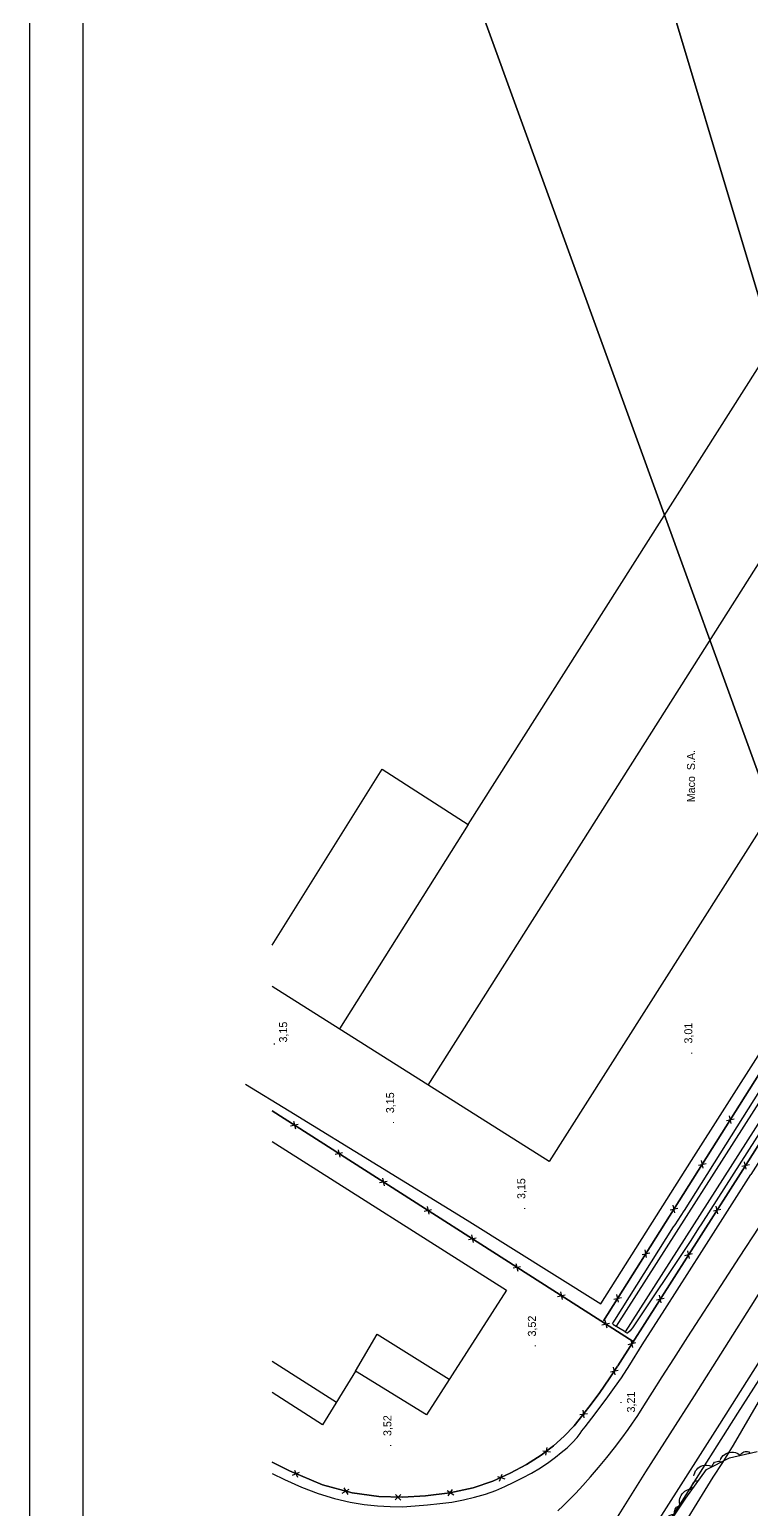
# Model space of a CAD drawing. Extents: x 731654 to 732244, y 4380181 to 4381208.
# Drawn here: x 731654.5 to 731789.9, y 4380524.4 to 4380801.8 of the extents above; entities that cross this region are included whole.
import ezdxf

# ---------------------------------------------------------------- set-up
doc = ezdxf.new("R2010")
doc.units = 0
doc.layers.get('0').update_dxf_attribs({"linetype": 'CONTINUOUS'})
for name, color, linetype in [('1', 7, 'CONTINUOUS'), ('2', 7, 'CONTINUOUS'), ('3', 7, 'CONTINUOUS'), ('30', 7, 'CONTINUOUS'), ('44', 7, 'CONTINUOUS'), ('48', 7, 'CONTINUOUS'), ('50', 7, 'CONTINUOUS'), ('53', 7, 'CONTINUOUS'), ('PATTERN_CLASS', 7, 'CONTINUOUS')]:
    doc.layers.add(name, color=color, linetype=linetype)

msp = doc.modelspace()

# ---------------------------------------------------------------- linework, layer by layer
at = {"layer": '1', "color": 0, "linetype": 'CONTINUOUS'}
for p, q in [((731700, 4380599.13), (731767.72, 4380555.86)), ((731703.44, 4380596.31), (731704.87, 4380596.61)), ((731704.01, 4380597.16), (731704.34, 4380595.74)), ((731785.22, 4380597.29), (731786.64, 4380597.62)), ((731786.08, 4380596.73), (731785.77, 4380598.15)), ((731711.79, 4380590.98), (731713.21, 4380591.28)), ((731712.35, 4380591.83), (731712.68, 4380590.41)), ((731779.94, 4380588.92), (731781.36, 4380589.25)), ((731780.79, 4380588.36), (731780.48, 4380589.78)), ((731788.06, 4380588.72), (731789.48, 4380589.05)), ((731788.91, 4380588.16), (731788.6, 4380589.58)), ((731720.13, 4380585.65), (731721.56, 4380585.95)), ((731720.7, 4380586.5), (731721.02, 4380585.08)), ((731728.47, 4380580.32), (731729.9, 4380580.62)), ((731729.04, 4380581.17), (731729.37, 4380579.75)), ((731774.66, 4380580.55), (731776.07, 4380580.88)), ((731775.51, 4380579.98), (731775.2, 4380581.41)), ((731782.74, 4380580.37), (731784.16, 4380580.7)), ((731783.59, 4380579.81), (731783.29, 4380581.23)), ((731736.81, 4380574.99), (731738.24, 4380575.29)), ((731737.38, 4380575.84), (731737.71, 4380574.42)), ((731769.37, 4380572.17), (731770.79, 4380572.51)), ((731770.22, 4380571.61), (731769.92, 4380573.04)), ((731777.41, 4380572.02), (731778.83, 4380572.35)), ((731778.26, 4380571.46), (731777.96, 4380572.88)), ((731745.16, 4380569.66), (731746.58, 4380569.96)), ((731745.72, 4380570.51), (731746.05, 4380569.09)), ((731753.5, 4380564.33), (731754.92, 4380564.63)), ((731754.07, 4380565.18), (731754.39, 4380563.76)), ((731764.09, 4380563.8), (731765.5, 4380564.14)), ((731764.94, 4380563.24), (731764.63, 4380564.66)), ((731772.09, 4380563.68), (731773.51, 4380564.01)), ((731772.94, 4380563.11), (731772.64, 4380564.54)), ((731761.84, 4380559), (731763.27, 4380559.3)), ((731762.41, 4380559.85), (731762.73, 4380558.43)), ((731766.77, 4380555.33), (731768.19, 4380555.66)), ((731767.62, 4380554.77), (731767.31, 4380556.19)), ((731763.47, 4380550.19), (731764.9, 4380550.5)), ((731764.32, 4380549.61), (731764.03, 4380551.04)), ((731757.71, 4380542.19), (731759.15, 4380542.39)), ((731758.51, 4380541.55), (731758.34, 4380543)), ((731750.75, 4380535.39), (731752.19, 4380535.2)), ((731751.34, 4380534.57), (731751.56, 4380536.01)), ((731703.78, 4380530.85), (731705.14, 4380531.38)), ((731704.2, 4380531.78), (731704.76, 4380530.43)), ((731742.22, 4380530.6), (731743.6, 4380530.11)), ((731742.63, 4380529.67), (731743.15, 4380531.03)), ((731713.14, 4380527.45), (731714.41, 4380528.17)), ((731713.42, 4380528.43), (731714.16, 4380527.18)), ((731723.05, 4380526.2), (731724.12, 4380527.18)), ((731723.1, 4380527.21), (731724.11, 4380526.16)), ((731732.84, 4380527.92), (731734.07, 4380527.14)), ((731733.03, 4380526.92), (731733.84, 4380528.13))]:
    msp.add_line(p, q, dxfattribs=at)
for points in [[(731695.02, 4380604.14), (731703.19, 4380599.14), (731736.54, 4380578.62), (731761.64, 4380562.92), (731778.66, 4380589.79), (731804.52, 4380630.42), (731829.5, 4380669.71), (731858.59, 4380715.76), (731884.47, 4380757.39), (731918.51, 4380810.78), (731944.93, 4380852.96), (731970.64, 4380893.46), (731988.23, 4380921.83), (731965.91, 4380936.37), (731927.2, 4380961.12)], [(731809.36, 4380767.13), (731848.79, 4380741.92), (731751.95, 4380589.59), (731700, 4380622.44)], [(731700, 4380630.18), (731720.6, 4380663.14), (731736.76, 4380652.75), (731809.36, 4380767.13)], [(731762.14, 4380559.78), (731799.26, 4380618.59), (731839.29, 4380681.52)], [(731764.8, 4380551.32), (731788.25, 4380588.08), (731806.89, 4380617.62), (731831.33, 4380655.86), (731844.68, 4380677.56)], [(731847.28, 4380678.3), (731832.76, 4380654.78), (731808.37, 4380616.51), (731789.74, 4380587.15)], [(731854.83, 4380665.66), (731847.34, 4380653.67), (731836.62, 4380636.32), (731823.59, 4380615.62), (731813.37, 4380599.75), (731798.78, 4380576.92), (731790.48, 4380563.66), (731779.13, 4380545.71), (731770.01, 4380531.44), (731758.11, 4380512.44), (731752.96, 4380504.9), (731750.91, 4380501.64), (731750.13, 4380500.44)], [(731859.61, 4380659.98), (731852.18, 4380648.29), (731841.24, 4380631.07), (731828.3, 4380610.6), (731818.84, 4380595.56), (731801.87, 4380568.84), (731783.9, 4380540.41), (731763.03, 4380507.62), (731741.55, 4380473.76), (731716.76, 4380434.67), (731700, 4380408.23)], [(731700, 4380405.09), (731708.04, 4380417.79), (731720.98, 4380437.98), (731734.24, 4380458.89), (731746.57, 4380478.36), (731760.46, 4380500.05), (731776.88, 4380525.96), (731787.31, 4380542.46), (731799.33, 4380561.19), (731810.85, 4380579.59), (731823.7, 4380600.09), (731835.74, 4380619.26), (731848.88, 4380639.52), (731861.13, 4380659.03)], [(731700, 4380593.39), (731743.93, 4380565.52), (731728.91, 4380542.13), (731715.64, 4380550.31), (731709.45, 4380540.26), (731700, 4380546.33)], [(731700, 4380531.14), (731702.32, 4380529.98), (731705.49, 4380528.55), (731708.64, 4380527.36), (731711.7, 4380526.44), (731714.6, 4380525.78), (731717.26, 4380525.35), (731719.74, 4380525.08), (731722.1, 4380524.92), (731724.43, 4380524.91), (731726.78, 4380525.05), (731729.12, 4380525.27), (731731.44, 4380525.5), (731733.69, 4380525.79), (731735.86, 4380526.17), (731737.95, 4380526.67), (731739.99, 4380527.27), (731741.91, 4380527.96), (731743.65, 4380528.71), (731745.29, 4380529.51), (731746.93, 4380530.3), (731748.61, 4380531.17), (731750.32, 4380532.21), (731751.88, 4380533.25), (731753.11, 4380534.17), (731754.19, 4380535.06), (731755.29, 4380535.96), (731756.33, 4380536.92), (731757.17, 4380537.88), (731757.73, 4380538.64), (731758.08, 4380539.12), (731758.7, 4380539.91), (731759.95, 4380541.53), (731761.51, 4380543.58), (731762.93, 4380545.5), (731764.21, 4380547.27), (731765.48, 4380549.09), (731767.05, 4380551.48), (731769.4, 4380555.23), (731773.62, 4380561.88), (731780.59, 4380572.73), (731789.74, 4380587.15)], [(731753.54, 4380524.11), (731754.56, 4380525.09), (731755.68, 4380526.17), (731756.93, 4380527.42), (731758.26, 4380528.88), (731759.69, 4380530.51), (731761.2, 4380532.29), (731762.73, 4380534.13), (731764.19, 4380535.96), (731765.55, 4380537.75), (731766.74, 4380539.38), (731767.57, 4380540.57), (731768, 4380541.17), (731768.54, 4380542.01), (731769.71, 4380543.83), (731771.33, 4380546.38), (731773.15, 4380549.23), (731775.29, 4380552.62), (731777.94, 4380556.73), (731780.96, 4380561.39), (731784.21, 4380566.37), (731787.65, 4380571.66), (731791.35, 4380577.32)], [(731700, 4380533.23), (731703.23, 4380531.65), (731709.44, 4380529), (731715.02, 4380527.48), (731719.97, 4380526.82), (731724.41, 4380526.67), (731728.75, 4380526.92), (731733.32, 4380527.51), (731737.69, 4380528.42), (731741.4, 4380529.67), (731744.65, 4380531.17), (731747.71, 4380532.83), (731750.47, 4380534.56), (731752.78, 4380536.3), (731754.78, 4380538.13), (731756.61, 4380540.1), (731758.28, 4380542.11), (731759.82, 4380544.1), (731761.42, 4380546.3), (731763.21, 4380548.86), (731764.78, 4380551.28)]]:
    msp.add_lwpolyline(points, dxfattribs=at)
at = {"layer": '2', "color": 0, "linetype": 'CONTINUOUS'}
msp.add_line((731766.34, 4380557.6), (731763.9, 4380559.09), dxfattribs=at)
at = {"layer": '3', "color": 0, "linetype": 'CONTINUOUS'}
for p, q in [((731729.27, 4380603.93), (731825.94, 4380756.53)), ((731736.76, 4380652.75), (731712.59, 4380614.48)), ((731700, 4380552.21), (731712.05, 4380544.48))]:
    msp.add_line(p, q, dxfattribs=at)
msp.add_lwpolyline([(731715.64, 4380550.31), (731719.66, 4380557.28), (731733.2, 4380548.81)], dxfattribs=at)
at = {"layer": '30', "color": 0, "linetype": 'CONTINUOUS'}
for p, q in [((731841.67, 4380679.64), (731764.5, 4380558.77)), ((731843.36, 4380678.56), (731766.19, 4380557.69))]:
    msp.add_line(p, q, dxfattribs=at)
at = {"layer": '44', "color": 0, "linetype": 'CONTINUOUS'}
for points in [[(731763.82, 4380559.17), (731763.82, 4380559.17), (731764.14, 4380559.71), (731764.24, 4380559.87), (731775.23, 4380577.34), (731775.54, 4380577.77), (731777.27, 4380580.36), (731777.31, 4380580.41), (731804.82, 4380624.11), (731805.8, 4380625.63), (731837.61, 4380675.75)], [(731841.96, 4380674.44), (731815.4, 4380632.58), (731815.11, 4380632.14), (731813.3, 4380629.26), (731780.36, 4380577.76), (731780.1, 4380577.33), (731778.4, 4380574.64), (731767.56, 4380558.46), (731767.27, 4380558.05), (731767.16, 4380557.9), (731766.61, 4380557.42), (731766.58, 4380557.42), (731766.29, 4380557.59), (731766.22, 4380557.63)], [(731774.98, 4380517.98), (731782.68, 4380530.42), (731784.52, 4380533.17), (731786.53, 4380536.46), (731792.79, 4380547.17), (731794.37, 4380550.07), (731795.78, 4380552.4), (731797.49, 4380555.03), (731799.32, 4380557.67), (731816.7, 4380583.71), (731817.32, 4380585), (731818.92, 4380588.15), (731820.27, 4380591.02), (731821.87, 4380594.23), (731822.93, 4380596.03), (731824.36, 4380598.19), (731827.11, 4380602.51), (731842.98, 4380628.05), (731844.35, 4380630.17), (731844.79, 4380630.96), (731846.64, 4380634.13), (731854.05, 4380646.36), (731860.95, 4380656.09), (731860.95, 4380656.1)]]:
    msp.add_lwpolyline(points, dxfattribs=at)
at = {"layer": '53', "color": 0, "linetype": 'CONTINUOUS'}
for points in [[(731784.06, 4380533.66), (731784.13, 4380533.88), (731784.34, 4380534.18), (731784.6, 4380534.51), (731784.86, 4380534.7), (731785.14, 4380534.86), (731785.42, 4380535), (731785.76, 4380535.1), (731786.13, 4380535.14), (731786.52, 4380535.14), (731786.9, 4380535.05), (731787.3, 4380534.88), (731787.6, 4380534.67), (731787.78, 4380534.49), (731787.9, 4380534.74), (731788.08, 4380534.97), (731788.25, 4380535.09), (731788.44, 4380535.2), (731788.69, 4380535.25), (731788.91, 4380535.26), (731789.16, 4380535.24), (731789.37, 4380535.17), (731789.52, 4380535.03), (731789.64, 4380534.93)], [(731779.09, 4380530.69), (731779.11, 4380530.92), (731779.24, 4380531.27), (731779.41, 4380531.65), (731779.62, 4380531.89), (731779.85, 4380532.11), (731780.09, 4380532.32), (731780.4, 4380532.5), (731780.75, 4380532.63), (731781.13, 4380532.72), (731781.51, 4380532.72), (731781.94, 4380532.65), (731782.29, 4380532.52), (731782.5, 4380532.39), (731782.57, 4380532.66), (731782.68, 4380532.93), (731782.82, 4380533.09), (731782.97, 4380533.23), (731783.2, 4380533.35), (731783.42, 4380533.41), (731783.67, 4380533.45), (731783.89, 4380533.44), (731784.06, 4380533.33), (731784.2, 4380533.26)], [(731776.53, 4380525.11), (731776.44, 4380525.33), (731776.4, 4380525.69), (731776.38, 4380526.11), (731776.45, 4380526.42), (731776.56, 4380526.73), (731776.67, 4380527.03), (731776.86, 4380527.32), (731777.11, 4380527.6), (731777.41, 4380527.85), (731777.75, 4380528.04), (731778.17, 4380528.17), (731778.53, 4380528.21), (731778.78, 4380528.19), (731778.72, 4380528.46), (731778.69, 4380528.75), (731778.74, 4380528.96), (731778.81, 4380529.16), (731778.97, 4380529.37), (731779.13, 4380529.52), (731779.33, 4380529.67), (731779.53, 4380529.76), (731779.74, 4380529.75), (731779.89, 4380529.74)], [(731773.44, 4380520.3), (731773.34, 4380520.51), (731773.28, 4380520.87), (731773.25, 4380521.29), (731773.3, 4380521.61), (731773.39, 4380521.91), (731773.5, 4380522.22), (731773.67, 4380522.52), (731773.91, 4380522.81), (731774.2, 4380523.07), (731774.53, 4380523.27), (731774.94, 4380523.42), (731775.3, 4380523.48), (731775.55, 4380523.47), (731775.47, 4380523.74), (731775.44, 4380524.03), (731775.48, 4380524.24), (731775.54, 4380524.44), (731775.68, 4380524.65), (731775.84, 4380524.82), (731776.04, 4380524.97), (731776.23, 4380525.07), (731776.44, 4380525.07), (731776.6, 4380525.07)]]:
    msp.add_lwpolyline(points, dxfattribs=at)
at = {"layer": 'PATTERN_CLASS', "color": 0, "linetype": 'CONTINUOUS'}
msp.add_line((731767.72, 4380555.86), (731700, 4380599.13), dxfattribs=at)
for points in [[(731839.29, 4380681.52), (731799.26, 4380618.59), (731762.14, 4380559.78)], [(731844.68, 4380677.56), (731831.33, 4380655.86), (731806.89, 4380617.62), (731788.25, 4380588.08), (731764.8, 4380551.32)], [(731764.78, 4380551.28), (731763.21, 4380548.86), (731761.42, 4380546.3), (731759.82, 4380544.1), (731758.28, 4380542.11), (731756.61, 4380540.1), (731754.78, 4380538.13), (731752.78, 4380536.3), (731750.47, 4380534.56), (731747.71, 4380532.83), (731744.65, 4380531.17), (731741.4, 4380529.67), (731737.69, 4380528.42), (731733.32, 4380527.51), (731728.75, 4380526.92), (731724.41, 4380526.67), (731719.97, 4380526.82), (731715.02, 4380527.48), (731709.44, 4380529), (731703.23, 4380531.65), (731700, 4380533.23)], [(731772.86, 4380519.42), (731777.54, 4380526.5), (731781.44, 4380531.87), (731785.78, 4380534.05), (731790.97, 4380535.23)]]:
    msp.add_lwpolyline(points, dxfattribs=at)

# ---------------------------------------------------------------- texts
at = {"layer": '48', "color": 0, "linetype": 'CONTINUOUS'}
for s, p in [(' 3,15', (731702.8, 4380611.36)), (' 3,01', (731778.79, 4380611.17)), ('.', (731700.5, 4380611.36)), ('.', (731778.79, 4380609.67)), (' 3,15', (731722.86, 4380598.12)), ('.', (731722.86, 4380596.62)), (' 3,15', (731747.46, 4380582.02)), ('.', (731747.46, 4380580.52)), (' 3,52', (731749.45, 4380556.26)), ('.', (731749.45, 4380554.76)), (' 3,21', (731768.04, 4380542.02)), ('.', (731765.51, 4380544.19)), (' 3,52', (731722.35, 4380537.6)), ('.', (731722.35, 4380536.1))]:
    msp.add_text(s, height=1.5, rotation=90, dxfattribs=at).set_placement(p)
at = {"layer": '50', "color": 0, "linetype": 'CONTINUOUS'}
msp.add_text('Maco  S.A.', height=1.5, rotation=90, dxfattribs=at).set_placement((731779.3, 4380656.95))

# ---------------------------------------------------------------- meshes
at = {"color": 0, "linetype": 'CONTINUOUS'}
mesh = msp.add_polyface(dxfattribs=at)
corners = [(731962.5, 4380181), (731654.5, 4381207.5), (732244, 4380181), (732244, 4381207.5), (731654.5, 4380181)]
mesh.append_faces([[corners[k] for k in face] for face in [(0, 1, 4), (1, 0, 2, 3)]], dxfattribs={"vtx0": -1, "color": 0})
mesh = msp.add_polyface(dxfattribs=at)
corners = [(732234, 4380191), (731962.5, 4381011), (731962.5, 4380191), (731664.5, 4381011), (732234, 4381011), (731664.5, 4380191)]
mesh.append_faces([[corners[k] for k in face] for face in [(1, 0, 4), (2, 3, 5)]], dxfattribs={"vtx0": -1, "color": 0})
mesh.append_faces([[corners[k] for k in face] for face in [(0, 1, 3, 2)]], dxfattribs={"vtx0": -1, "vtx2": -1, "color": 0})

doc.saveas('drawing.dxf')
